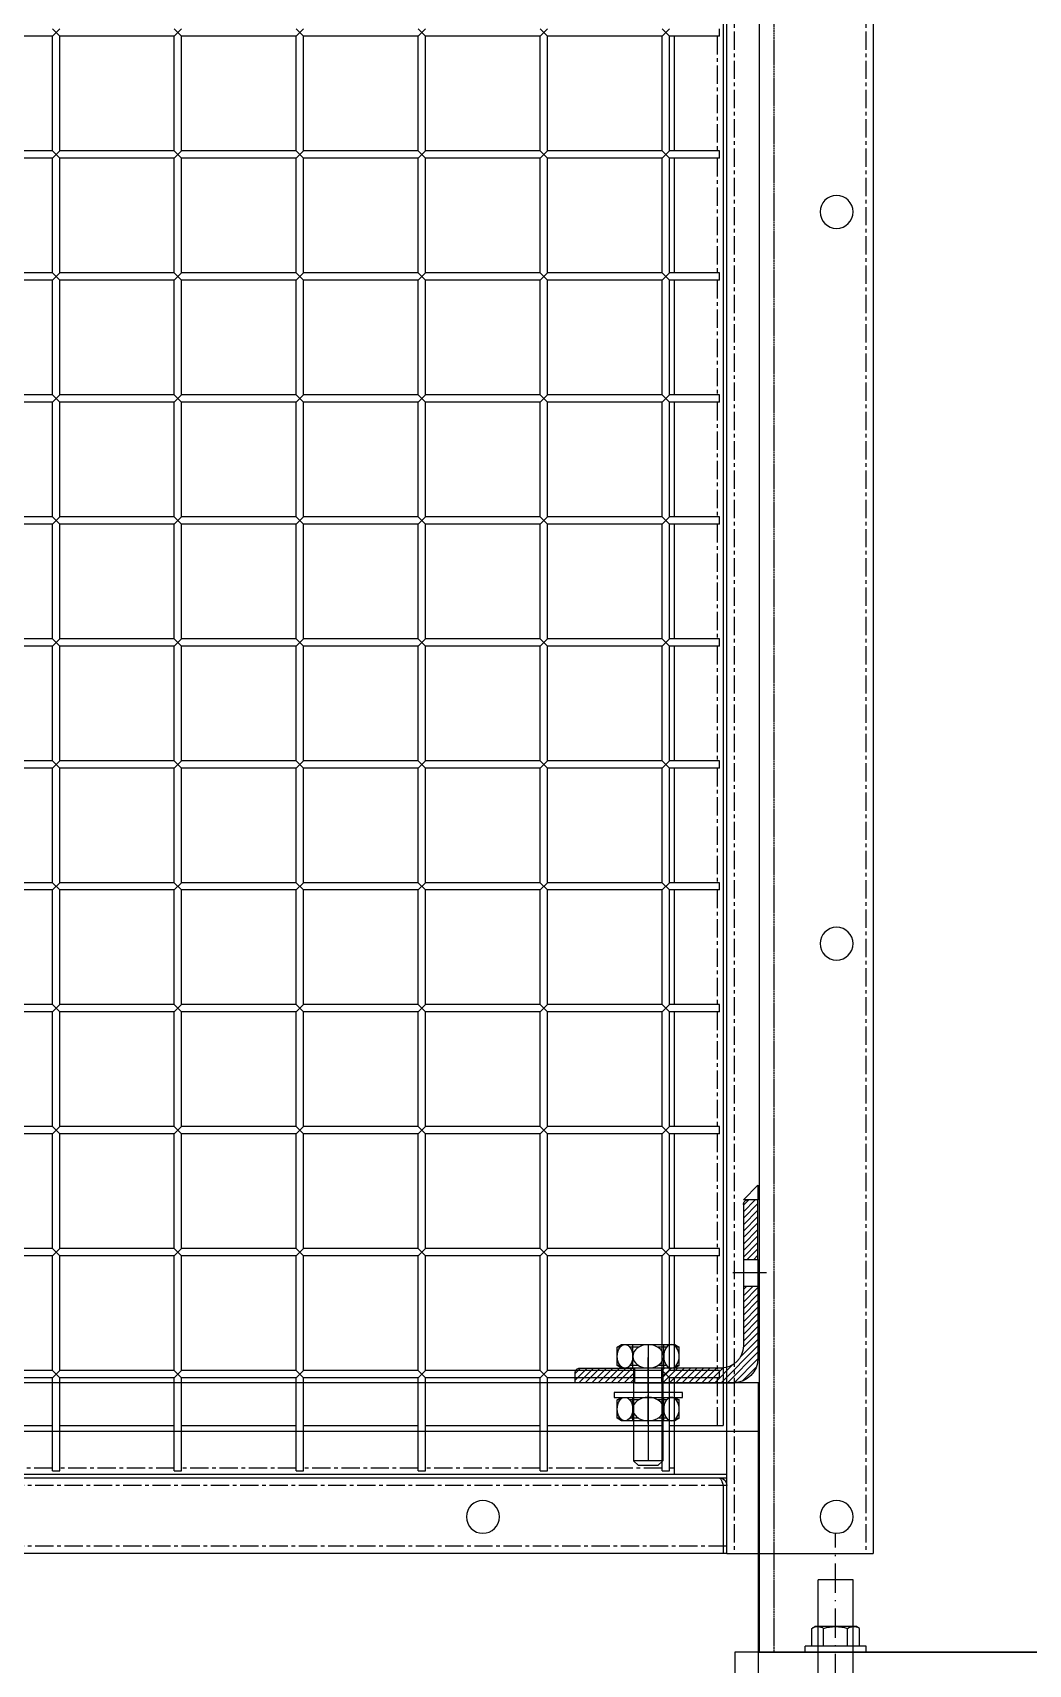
# Model space of a CAD drawing. Header units: millimetres. Extents: x -198529 to 244266, y -64 to 158464.
# Drawn here: x -146809 to -146401, y 106855 to 107524 of the extents above; entities that cross this region are included whole.
import ezdxf

# ---------------------------------------------------------------- set-up
doc = ezdxf.new("R2010")
doc.units = ezdxf.units.MM
for name, pattern in [('ACAD_ISO10W100', [18.5, 12, -3, 0.5, -3]), ('CENTER', [12, 7.5, -1.5, 1.5, -1.5]), ('HIDDEN2', [4.7625, 3.175, -1.5875])]:
    doc.linetypes.add(name, pattern=pattern)
for name, color, linetype in [('0-DCC', 30, 'Continuous'), ('0-DCC-STRUC', 180, 'Continuous'), ('0-DCC-STRUC-T', 4, 'Continuous'), ('ANCHOR BOLTS', 4, 'Continuous'), ('ANGEL STEEL_75x75x3.0', 22, 'Continuous'), ('BOLTS', 3, 'Continuous'), ('K-CEIL-DCC-RACK', 10, 'Continuous'), ('MITTELLINIEN', 3, 'ACAD_ISO10W100')]:
    doc.layers.add(name, color=color, linetype=linetype)
pattern_1 = [(45, (70645.0448, 93964.8255), (-1.325825215, 1.325825215), [])]

# ---------------------------------------------------------------- blocks, each defined once
blk = doc.blocks.new('DCC2850x1800(右)')
at = {"color": 0, "linetype": 'Continuous'}
for p, q in [((62906, -72678.48), (62906, -74478.48)), ((62966, -74478.48), (62966, -72678.48)), ((62967.5, -72730.88), (62967.5, -74426.08)), ((62969, -73856.48), (62969, -73853.48)), ((62992.5, -73853.48), (62989.5, -73856.48)), ((62992.5, -73856.48), (62989.5, -73853.48)), ((63042.5, -73853.48), (63039.5, -73856.48)), ((63042.5, -73856.48), (63039.5, -73853.48)), ((63092.5, -73853.48), (63089.5, -73856.48)), ((63092.5, -73856.48), (63089.5, -73853.48)), ((63142.5, -73853.48), (63139.5, -73856.48)), ((63142.5, -73856.48), (63139.5, -73853.48)), ((63192.5, -73853.48), (63189.5, -73856.48)), ((63192.5, -73856.48), (63189.5, -73853.48)), ((63242.5, -73853.48), (63239.5, -73856.48)), ((63242.5, -73856.48), (63239.5, -73853.48)), ((62969, -73856.48), (62989.5, -73856.48)), ((62987.5, -73903.48), (62987.5, -73856.48)), ((62989.5, -73903.48), (62989.5, -73856.48)), ((62992.5, -73903.48), (62992.5, -73856.48)), ((62992.5, -73856.48), (63039.5, -73856.48)), ((63039.5, -73903.48), (63039.5, -73856.48)), ((63042.5, -73856.48), (63089.5, -73856.48)), ((63042.5, -73903.48), (63042.5, -73856.48)), ((63089.5, -73903.48), (63089.5, -73856.48)), ((63092.5, -73856.48), (63139.5, -73856.48)), ((63092.5, -73903.48), (63092.5, -73856.48)), ((63139.5, -73903.48), (63139.5, -73856.48)), ((63142.5, -73856.48), (63189.5, -73856.48)), ((63142.5, -73903.48), (63142.5, -73856.48)), ((63189.5, -73903.48), (63189.5, -73856.48)), ((63192.5, -73856.48), (63239.5, -73856.48)), ((63192.5, -73903.48), (63192.5, -73856.48)), ((63239.5, -73903.48), (63239.5, -73856.48)), ((63242.5, -73856.48), (63289.5, -73856.48)), ((63242.5, -73903.48), (63242.5, -73856.48)), ((62969, -73903.48), (62989.5, -73903.48)), ((62969, -73906.48), (62969, -73903.48)), ((62969, -73906.48), (62989.5, -73906.48)), ((62987.5, -73953.48), (62987.5, -73906.48)), ((62992.5, -73903.48), (62989.5, -73906.48)), ((62992.5, -73906.48), (62989.5, -73903.48)), ((62989.5, -73953.48), (62989.5, -73906.48)), ((62992.5, -73903.48), (63039.5, -73903.48)), ((62992.5, -73953.48), (62992.5, -73906.48)), ((62992.5, -73906.48), (63039.5, -73906.48)), ((63042.5, -73903.48), (63039.5, -73906.48)), ((63042.5, -73906.48), (63039.5, -73903.48)), ((63039.5, -73953.48), (63039.5, -73906.48)), ((63042.5, -73903.48), (63089.5, -73903.48)), ((63042.5, -73906.48), (63089.5, -73906.48)), ((63042.5, -73953.48), (63042.5, -73906.48)), ((63092.5, -73903.48), (63089.5, -73906.48)), ((63092.5, -73906.48), (63089.5, -73903.48)), ((63089.5, -73953.48), (63089.5, -73906.48)), ((63092.5, -73903.48), (63139.5, -73903.48)), ((63092.5, -73906.48), (63139.5, -73906.48)), ((63092.5, -73953.48), (63092.5, -73906.48)), ((63142.5, -73903.48), (63139.5, -73906.48)), ((63142.5, -73906.48), (63139.5, -73903.48)), ((63139.5, -73953.48), (63139.5, -73906.48)), ((63142.5, -73903.48), (63189.5, -73903.48)), ((63142.5, -73906.48), (63189.5, -73906.48)), ((63142.5, -73953.48), (63142.5, -73906.48)), ((63192.5, -73903.48), (63189.5, -73906.48)), ((63192.5, -73906.48), (63189.5, -73903.48)), ((63189.5, -73953.48), (63189.5, -73906.48)), ((63192.5, -73903.48), (63239.5, -73903.48)), ((63192.5, -73906.48), (63239.5, -73906.48)), ((63192.5, -73953.48), (63192.5, -73906.48)), ((63242.5, -73903.48), (63239.5, -73906.48)), ((63242.5, -73906.48), (63239.5, -73903.48)), ((63239.5, -73953.48), (63239.5, -73906.48)), ((63242.5, -73903.48), (63289.5, -73903.48)), ((63242.5, -73906.48), (63289.5, -73906.48)), ((63242.5, -73953.48), (63242.5, -73906.48)), ((62969, -73953.48), (62989.5, -73953.48)), ((62969, -73956.48), (62969, -73953.48)), ((62992.5, -73953.48), (62989.5, -73956.48)), ((62992.5, -73956.48), (62989.5, -73953.48)), ((62992.5, -73953.48), (63039.5, -73953.48)), ((63042.5, -73953.48), (63039.5, -73956.48)), ((63042.5, -73956.48), (63039.5, -73953.48)), ((63042.5, -73953.48), (63089.5, -73953.48)), ((63092.5, -73953.48), (63089.5, -73956.48)), ((63092.5, -73956.48), (63089.5, -73953.48)), ((63092.5, -73953.48), (63139.5, -73953.48)), ((63142.5, -73953.48), (63139.5, -73956.48)), ((63142.5, -73956.48), (63139.5, -73953.48)), ((63142.5, -73953.48), (63189.5, -73953.48)), ((63192.5, -73953.48), (63189.5, -73956.48)), ((63192.5, -73956.48), (63189.5, -73953.48)), ((63192.5, -73953.48), (63239.5, -73953.48)), ((63242.5, -73953.48), (63239.5, -73956.48)), ((63242.5, -73956.48), (63239.5, -73953.48)), ((63242.5, -73953.48), (63289.5, -73953.48)), ((62969, -73956.48), (62989.5, -73956.48)), ((62987.5, -74003.48), (62987.5, -73956.48)), ((62989.5, -74003.48), (62989.5, -73956.48)), ((62992.5, -74003.48), (62992.5, -73956.48)), ((62992.5, -73956.48), (63039.5, -73956.48)), ((63039.5, -74003.48), (63039.5, -73956.48)), ((63042.5, -73956.48), (63089.5, -73956.48)), ((63042.5, -74003.48), (63042.5, -73956.48)), ((63089.5, -74003.48), (63089.5, -73956.48)), ((63092.5, -73956.48), (63139.5, -73956.48)), ((63092.5, -74003.48), (63092.5, -73956.48)), ((63139.5, -74003.48), (63139.5, -73956.48)), ((63142.5, -73956.48), (63189.5, -73956.48)), ((63142.5, -74003.48), (63142.5, -73956.48)), ((63189.5, -74003.48), (63189.5, -73956.48)), ((63192.5, -73956.48), (63239.5, -73956.48)), ((63192.5, -74003.48), (63192.5, -73956.48)), ((63239.5, -74003.48), (63239.5, -73956.48)), ((63242.5, -73956.48), (63289.5, -73956.48)), ((63242.5, -74003.48), (63242.5, -73956.48)), ((62969, -74003.48), (62989.5, -74003.48)), ((62969, -74006.48), (62969, -74003.48)), ((62969, -74006.48), (62989.5, -74006.48)), ((62987.5, -74053.48), (62987.5, -74006.48)), ((62992.5, -74003.48), (62989.5, -74006.48)), ((62992.5, -74006.48), (62989.5, -74003.48)), ((62989.5, -74053.48), (62989.5, -74006.48)), ((62992.5, -74003.48), (63039.5, -74003.48)), ((62992.5, -74053.48), (62992.5, -74006.48)), ((62992.5, -74006.48), (63039.5, -74006.48)), ((63042.5, -74003.48), (63039.5, -74006.48)), ((63042.5, -74006.48), (63039.5, -74003.48)), ((63039.5, -74053.48), (63039.5, -74006.48)), ((63042.5, -74003.48), (63089.5, -74003.48)), ((63042.5, -74006.48), (63089.5, -74006.48)), ((63042.5, -74053.48), (63042.5, -74006.48)), ((63092.5, -74003.48), (63089.5, -74006.48)), ((63092.5, -74006.48), (63089.5, -74003.48)), ((63089.5, -74053.48), (63089.5, -74006.48)), ((63092.5, -74003.48), (63139.5, -74003.48)), ((63092.5, -74006.48), (63139.5, -74006.48)), ((63092.5, -74053.48), (63092.5, -74006.48)), ((63142.5, -74003.48), (63139.5, -74006.48)), ((63142.5, -74006.48), (63139.5, -74003.48)), ((63139.5, -74053.48), (63139.5, -74006.48)), ((63142.5, -74003.48), (63189.5, -74003.48)), ((63142.5, -74006.48), (63189.5, -74006.48)), ((63142.5, -74053.48), (63142.5, -74006.48)), ((63192.5, -74003.48), (63189.5, -74006.48)), ((63192.5, -74006.48), (63189.5, -74003.48)), ((63189.5, -74053.48), (63189.5, -74006.48)), ((63192.5, -74003.48), (63239.5, -74003.48)), ((63192.5, -74006.48), (63239.5, -74006.48)), ((63192.5, -74053.48), (63192.5, -74006.48)), ((63242.5, -74003.48), (63239.5, -74006.48)), ((63242.5, -74006.48), (63239.5, -74003.48)), ((63239.5, -74053.48), (63239.5, -74006.48)), ((63242.5, -74003.48), (63289.5, -74003.48)), ((63242.5, -74006.48), (63289.5, -74006.48)), ((63242.5, -74053.48), (63242.5, -74006.48)), ((62969, -74053.48), (62989.5, -74053.48)), ((62969, -74056.48), (62969, -74053.48)), ((62992.5, -74053.48), (62989.5, -74056.48)), ((62992.5, -74056.48), (62989.5, -74053.48)), ((62992.5, -74053.48), (63039.5, -74053.48)), ((63042.5, -74053.48), (63039.5, -74056.48)), ((63042.5, -74056.48), (63039.5, -74053.48)), ((63042.5, -74053.48), (63089.5, -74053.48)), ((63092.5, -74053.48), (63089.5, -74056.48)), ((63092.5, -74056.48), (63089.5, -74053.48)), ((63092.5, -74053.48), (63139.5, -74053.48)), ((63142.5, -74053.48), (63139.5, -74056.48)), ((63142.5, -74056.48), (63139.5, -74053.48)), ((63142.5, -74053.48), (63189.5, -74053.48)), ((63192.5, -74053.48), (63189.5, -74056.48)), ((63192.5, -74056.48), (63189.5, -74053.48)), ((63192.5, -74053.48), (63239.5, -74053.48)), ((63242.5, -74053.48), (63239.5, -74056.48)), ((63242.5, -74056.48), (63239.5, -74053.48)), ((63242.5, -74053.48), (63289.5, -74053.48)), ((62969, -74056.48), (62989.5, -74056.48)), ((62987.5, -74103.48), (62987.5, -74056.48)), ((62989.5, -74103.48), (62989.5, -74056.48)), ((62992.5, -74103.48), (62992.5, -74056.48)), ((62992.5, -74056.48), (63039.5, -74056.48)), ((63039.5, -74103.48), (63039.5, -74056.48)), ((63042.5, -74056.48), (63089.5, -74056.48)), ((63042.5, -74103.48), (63042.5, -74056.48)), ((63089.5, -74103.48), (63089.5, -74056.48)), ((63092.5, -74056.48), (63139.5, -74056.48)), ((63092.5, -74103.48), (63092.5, -74056.48)), ((63139.5, -74103.48), (63139.5, -74056.48)), ((63142.5, -74056.48), (63189.5, -74056.48)), ((63142.5, -74103.48), (63142.5, -74056.48)), ((63189.5, -74103.48), (63189.5, -74056.48)), ((63192.5, -74056.48), (63239.5, -74056.48)), ((63192.5, -74103.48), (63192.5, -74056.48)), ((63239.5, -74103.48), (63239.5, -74056.48)), ((63242.5, -74056.48), (63289.5, -74056.48)), ((63242.5, -74103.48), (63242.5, -74056.48)), ((62969, -74103.48), (62989.5, -74103.48)), ((62969, -74106.48), (62969, -74103.48)), ((62969, -74106.48), (62989.5, -74106.48)), ((62987.5, -74153.48), (62987.5, -74106.48)), ((62992.5, -74103.48), (62989.5, -74106.48)), ((62992.5, -74106.48), (62989.5, -74103.48)), ((62989.5, -74153.48), (62989.5, -74106.48)), ((62992.5, -74103.48), (63039.5, -74103.48)), ((62992.5, -74153.48), (62992.5, -74106.48)), ((62992.5, -74106.48), (63039.5, -74106.48)), ((63042.5, -74103.48), (63039.5, -74106.48)), ((63042.5, -74106.48), (63039.5, -74103.48)), ((63039.5, -74153.48), (63039.5, -74106.48)), ((63042.5, -74103.48), (63089.5, -74103.48)), ((63042.5, -74106.48), (63089.5, -74106.48)), ((63042.5, -74153.48), (63042.5, -74106.48)), ((63092.5, -74103.48), (63089.5, -74106.48)), ((63092.5, -74106.48), (63089.5, -74103.48)), ((63089.5, -74153.48), (63089.5, -74106.48)), ((63092.5, -74103.48), (63139.5, -74103.48)), ((63092.5, -74106.48), (63139.5, -74106.48)), ((63092.5, -74153.48), (63092.5, -74106.48)), ((63142.5, -74103.48), (63139.5, -74106.48)), ((63142.5, -74106.48), (63139.5, -74103.48)), ((63139.5, -74153.48), (63139.5, -74106.48)), ((63142.5, -74103.48), (63189.5, -74103.48)), ((63142.5, -74106.48), (63189.5, -74106.48)), ((63142.5, -74153.48), (63142.5, -74106.48)), ((63192.5, -74103.48), (63189.5, -74106.48)), ((63192.5, -74106.48), (63189.5, -74103.48)), ((63189.5, -74153.48), (63189.5, -74106.48)), ((63192.5, -74103.48), (63239.5, -74103.48)), ((63192.5, -74106.48), (63239.5, -74106.48)), ((63192.5, -74153.48), (63192.5, -74106.48)), ((63242.5, -74103.48), (63239.5, -74106.48)), ((63242.5, -74106.48), (63239.5, -74103.48)), ((63239.5, -74153.48), (63239.5, -74106.48)), ((63242.5, -74103.48), (63289.5, -74103.48)), ((63242.5, -74106.48), (63289.5, -74106.48)), ((63242.5, -74153.48), (63242.5, -74106.48)), ((62969, -74153.48), (62989.5, -74153.48)), ((62969, -74156.48), (62969, -74153.48)), ((62992.5, -74153.48), (62989.5, -74156.48)), ((62992.5, -74156.48), (62989.5, -74153.48)), ((62992.5, -74153.48), (63039.5, -74153.48)), ((63042.5, -74153.48), (63039.5, -74156.48)), ((63042.5, -74156.48), (63039.5, -74153.48)), ((63042.5, -74153.48), (63089.5, -74153.48)), ((63092.5, -74153.48), (63089.5, -74156.48)), ((63092.5, -74156.48), (63089.5, -74153.48)), ((63092.5, -74153.48), (63139.5, -74153.48)), ((63142.5, -74153.48), (63139.5, -74156.48)), ((63142.5, -74156.48), (63139.5, -74153.48)), ((63142.5, -74153.48), (63189.5, -74153.48)), ((63192.5, -74153.48), (63189.5, -74156.48)), ((63192.5, -74156.48), (63189.5, -74153.48)), ((63192.5, -74153.48), (63239.5, -74153.48)), ((63242.5, -74153.48), (63239.5, -74156.48)), ((63242.5, -74156.48), (63239.5, -74153.48)), ((63242.5, -74153.48), (63289.5, -74153.48)), ((62969, -74156.48), (62989.5, -74156.48)), ((62987.5, -74203.48), (62987.5, -74156.48)), ((62989.5, -74203.48), (62989.5, -74156.48)), ((62992.5, -74203.48), (62992.5, -74156.48)), ((62992.5, -74156.48), (63039.5, -74156.48)), ((63039.5, -74203.48), (63039.5, -74156.48)), ((63042.5, -74156.48), (63089.5, -74156.48)), ((63042.5, -74203.48), (63042.5, -74156.48)), ((63089.5, -74203.48), (63089.5, -74156.48)), ((63092.5, -74156.48), (63139.5, -74156.48)), ((63092.5, -74203.48), (63092.5, -74156.48)), ((63139.5, -74203.48), (63139.5, -74156.48)), ((63142.5, -74156.48), (63189.5, -74156.48)), ((63142.5, -74203.48), (63142.5, -74156.48)), ((63189.5, -74203.48), (63189.5, -74156.48)), ((63192.5, -74156.48), (63239.5, -74156.48)), ((63192.5, -74203.48), (63192.5, -74156.48)), ((63239.5, -74203.48), (63239.5, -74156.48)), ((63242.5, -74156.48), (63289.5, -74156.48)), ((63242.5, -74203.48), (63242.5, -74156.48)), ((62969, -74203.48), (62989.5, -74203.48)), ((62969, -74206.48), (62969, -74203.48)), ((62969, -74206.48), (62989.5, -74206.48)), ((62987.5, -74253.48), (62987.5, -74206.48)), ((62992.5, -74203.48), (62989.5, -74206.48)), ((62992.5, -74206.48), (62989.5, -74203.48)), ((62989.5, -74253.48), (62989.5, -74206.48)), ((62992.5, -74203.48), (63039.5, -74203.48)), ((62992.5, -74253.48), (62992.5, -74206.48)), ((62992.5, -74206.48), (63039.5, -74206.48)), ((63042.5, -74203.48), (63039.5, -74206.48)), ((63042.5, -74206.48), (63039.5, -74203.48)), ((63039.5, -74253.48), (63039.5, -74206.48)), ((63042.5, -74203.48), (63089.5, -74203.48)), ((63042.5, -74206.48), (63089.5, -74206.48)), ((63042.5, -74253.48), (63042.5, -74206.48)), ((63092.5, -74203.48), (63089.5, -74206.48)), ((63092.5, -74206.48), (63089.5, -74203.48)), ((63089.5, -74253.48), (63089.5, -74206.48)), ((63092.5, -74203.48), (63139.5, -74203.48)), ((63092.5, -74206.48), (63139.5, -74206.48)), ((63092.5, -74253.48), (63092.5, -74206.48)), ((63142.5, -74203.48), (63139.5, -74206.48)), ((63142.5, -74206.48), (63139.5, -74203.48)), ((63139.5, -74253.48), (63139.5, -74206.48)), ((63142.5, -74203.48), (63189.5, -74203.48)), ((63142.5, -74206.48), (63189.5, -74206.48)), ((63142.5, -74253.48), (63142.5, -74206.48)), ((63192.5, -74203.48), (63189.5, -74206.48)), ((63192.5, -74206.48), (63189.5, -74203.48)), ((63189.5, -74253.48), (63189.5, -74206.48)), ((63192.5, -74203.48), (63239.5, -74203.48)), ((63192.5, -74206.48), (63239.5, -74206.48)), ((63192.5, -74253.48), (63192.5, -74206.48)), ((63242.5, -74203.48), (63239.5, -74206.48)), ((63242.5, -74206.48), (63239.5, -74203.48)), ((63239.5, -74253.48), (63239.5, -74206.48)), ((63242.5, -74203.48), (63289.5, -74203.48)), ((63242.5, -74206.48), (63289.5, -74206.48)), ((63242.5, -74253.48), (63242.5, -74206.48)), ((62969, -74253.48), (62989.5, -74253.48)), ((62969, -74256.48), (62969, -74253.48)), ((62969, -74256.48), (62989.5, -74256.48)), ((62987.5, -74303.48), (62987.5, -74256.48)), ((62992.5, -74253.48), (62989.5, -74256.48)), ((62992.5, -74256.48), (62989.5, -74253.48)), ((62989.5, -74303.48), (62989.5, -74256.48)), ((62992.5, -74253.48), (63039.5, -74253.48)), ((62992.5, -74303.48), (62992.5, -74256.48)), ((62992.5, -74256.48), (63039.5, -74256.48)), ((63042.5, -74253.48), (63039.5, -74256.48)), ((63042.5, -74256.48), (63039.5, -74253.48)), ((63039.5, -74303.48), (63039.5, -74256.48)), ((63042.5, -74253.48), (63089.5, -74253.48)), ((63042.5, -74256.48), (63089.5, -74256.48)), ((63042.5, -74303.48), (63042.5, -74256.48)), ((63092.5, -74253.48), (63089.5, -74256.48)), ((63092.5, -74256.48), (63089.5, -74253.48)), ((63089.5, -74303.48), (63089.5, -74256.48)), ((63092.5, -74253.48), (63139.5, -74253.48)), ((63092.5, -74256.48), (63139.5, -74256.48)), ((63092.5, -74303.48), (63092.5, -74256.48)), ((63142.5, -74253.48), (63139.5, -74256.48)), ((63142.5, -74256.48), (63139.5, -74253.48)), ((63139.5, -74303.48), (63139.5, -74256.48)), ((63142.5, -74253.48), (63189.5, -74253.48)), ((63142.5, -74256.48), (63189.5, -74256.48)), ((63142.5, -74303.48), (63142.5, -74256.48)), ((63192.5, -74253.48), (63189.5, -74256.48)), ((63192.5, -74256.48), (63189.5, -74253.48)), ((63189.5, -74303.48), (63189.5, -74256.48)), ((63192.5, -74253.48), (63239.5, -74253.48)), ((63192.5, -74256.48), (63239.5, -74256.48)), ((63192.5, -74303.48), (63192.5, -74256.48)), ((63242.5, -74253.48), (63239.5, -74256.48)), ((63242.5, -74256.48), (63239.5, -74253.48)), ((63239.5, -74303.48), (63239.5, -74256.48)), ((63242.5, -74253.48), (63289.5, -74253.48)), ((63242.5, -74256.48), (63289.5, -74256.48)), ((63242.5, -74303.48), (63242.5, -74256.48)), ((62969, -74303.48), (62989.5, -74303.48)), ((62969, -74306.48), (62969, -74303.48)), ((62969, -74306.48), (62989.5, -74306.48)), ((62987.5, -74353.48), (62987.5, -74306.48)), ((62992.5, -74303.48), (62989.5, -74306.48)), ((62992.5, -74306.48), (62989.5, -74303.48)), ((62989.5, -74353.48), (62989.5, -74306.48)), ((62992.5, -74303.48), (63039.5, -74303.48)), ((62992.5, -74353.48), (62992.5, -74306.48)), ((62992.5, -74306.48), (63039.5, -74306.48)), ((63042.5, -74303.48), (63039.5, -74306.48)), ((63042.5, -74306.48), (63039.5, -74303.48)), ((63039.5, -74353.48), (63039.5, -74306.48)), ((63042.5, -74303.48), (63089.5, -74303.48)), ((63042.5, -74306.48), (63089.5, -74306.48)), ((63042.5, -74353.48), (63042.5, -74306.48)), ((63092.5, -74303.48), (63089.5, -74306.48)), ((63092.5, -74306.48), (63089.5, -74303.48)), ((63089.5, -74353.48), (63089.5, -74306.48)), ((63092.5, -74303.48), (63139.5, -74303.48)), ((63092.5, -74306.48), (63139.5, -74306.48)), ((63092.5, -74353.48), (63092.5, -74306.48)), ((63142.5, -74303.48), (63139.5, -74306.48)), ((63142.5, -74306.48), (63139.5, -74303.48)), ((63139.5, -74353.48), (63139.5, -74306.48)), ((63142.5, -74303.48), (63189.5, -74303.48)), ((63142.5, -74306.48), (63189.5, -74306.48)), ((63142.5, -74353.48), (63142.5, -74306.48)), ((63192.5, -74303.48), (63189.5, -74306.48)), ((63192.5, -74306.48), (63189.5, -74303.48)), ((63189.5, -74353.48), (63189.5, -74306.48)), ((63192.5, -74303.48), (63239.5, -74303.48)), ((63192.5, -74306.48), (63239.5, -74306.48)), ((63192.5, -74353.48), (63192.5, -74306.48)), ((63242.5, -74303.48), (63239.5, -74306.48)), ((63242.5, -74306.48), (63239.5, -74303.48)), ((63239.5, -74353.48), (63239.5, -74306.48)), ((63242.5, -74303.48), (63289.5, -74303.48)), ((63242.5, -74306.48), (63289.5, -74306.48)), ((63242.5, -74353.48), (63242.5, -74306.48)), ((62969, -74353.48), (62989.5, -74353.48)), ((62969, -74356.48), (62969, -74353.48)), ((62969, -74356.48), (62989.5, -74356.48)), ((62987.5, -74403.48), (62987.5, -74356.48)), ((62992.5, -74353.48), (62989.5, -74356.48)), ((62992.5, -74356.48), (62989.5, -74353.48)), ((62989.5, -74403.48), (62989.5, -74356.48)), ((62992.5, -74353.48), (63039.5, -74353.48)), ((62992.5, -74403.48), (62992.5, -74356.48)), ((62992.5, -74356.48), (63039.5, -74356.48)), ((63042.5, -74353.48), (63039.5, -74356.48)), ((63042.5, -74356.48), (63039.5, -74353.48)), ((63039.5, -74403.48), (63039.5, -74356.48)), ((63042.5, -74353.48), (63089.5, -74353.48)), ((63042.5, -74356.48), (63089.5, -74356.48)), ((63042.5, -74403.48), (63042.5, -74356.48)), ((63092.5, -74353.48), (63089.5, -74356.48)), ((63092.5, -74356.48), (63089.5, -74353.48)), ((63089.5, -74403.48), (63089.5, -74356.48)), ((63092.5, -74353.48), (63139.5, -74353.48)), ((63092.5, -74356.48), (63139.5, -74356.48)), ((63092.5, -74403.48), (63092.5, -74356.48)), ((63142.5, -74353.48), (63139.5, -74356.48)), ((63142.5, -74356.48), (63139.5, -74353.48)), ((63139.5, -74403.48), (63139.5, -74356.48)), ((63142.5, -74353.48), (63189.5, -74353.48)), ((63142.5, -74356.48), (63189.5, -74356.48)), ((63142.5, -74403.48), (63142.5, -74356.48)), ((63192.5, -74353.48), (63189.5, -74356.48)), ((63192.5, -74356.48), (63189.5, -74353.48)), ((63189.5, -74403.48), (63189.5, -74356.48)), ((63192.5, -74353.48), (63239.5, -74353.48)), ((63192.5, -74356.48), (63239.5, -74356.48)), ((63192.5, -74403.48), (63192.5, -74356.48)), ((63242.5, -74353.48), (63239.5, -74356.48)), ((63242.5, -74356.48), (63239.5, -74353.48)), ((63239.5, -74403.48), (63239.5, -74356.48)), ((63242.5, -74353.48), (63289.5, -74353.48)), ((63242.5, -74356.48), (63289.5, -74356.48)), ((63242.5, -74403.48), (63242.5, -74356.48)), ((62969, -74403.48), (62989.5, -74403.48)), ((62969, -74406.48), (62969, -74403.48)), ((62992.5, -74403.48), (62989.5, -74406.48)), ((62992.5, -74406.48), (62989.5, -74403.48)), ((62992.5, -74403.48), (63039.5, -74403.48)), ((63042.5, -74403.48), (63039.5, -74406.48)), ((63042.5, -74406.48), (63039.5, -74403.48)), ((63042.5, -74403.48), (63089.5, -74403.48)), ((63092.5, -74403.48), (63089.5, -74406.48)), ((63092.5, -74406.48), (63089.5, -74403.48)), ((63092.5, -74403.48), (63139.5, -74403.48)), ((63142.5, -74403.48), (63139.5, -74406.48)), ((63142.5, -74406.48), (63139.5, -74403.48)), ((63142.5, -74403.48), (63189.5, -74403.48)), ((63192.5, -74403.48), (63189.5, -74406.48)), ((63192.5, -74406.48), (63189.5, -74403.48)), ((63192.5, -74403.48), (63239.5, -74403.48)), ((63242.5, -74403.48), (63239.5, -74406.48)), ((63242.5, -74406.48), (63239.5, -74403.48)), ((63242.5, -74403.48), (63289.5, -74403.48)), ((62969, -74406.48), (62989.5, -74406.48)), ((62987.5, -74446.08), (62987.5, -74406.48)), ((62989.5, -74444.58), (62989.5, -74406.48)), ((62992.5, -74444.58), (62992.5, -74406.48)), ((62992.5, -74406.48), (63039.5, -74406.48)), ((63039.5, -74444.58), (63039.5, -74406.48)), ((63042.5, -74406.48), (63089.5, -74406.48)), ((63042.5, -74444.58), (63042.5, -74406.48)), ((63089.5, -74444.58), (63089.5, -74406.48)), ((63092.5, -74406.48), (63139.5, -74406.48)), ((63092.5, -74444.58), (63092.5, -74406.48)), ((63139.5, -74444.58), (63139.5, -74406.48)), ((63142.5, -74406.48), (63189.5, -74406.48)), ((63142.5, -74444.58), (63142.5, -74406.48)), ((63189.5, -74444.58), (63189.5, -74406.48)), ((63192.5, -74406.48), (63239.5, -74406.48)), ((63192.5, -74444.58), (63192.5, -74406.48)), ((63239.5, -74444.58), (63239.5, -74406.48)), ((63242.5, -74406.48), (63289.5, -74406.48)), ((63242.5, -74444.58), (63242.5, -74406.48)), ((62989.5, -74426.08), (62967.5, -74426.08)), ((63039.5, -74426.08), (62992.5, -74426.08)), ((63089.5, -74426.08), (63042.5, -74426.08)), ((63139.5, -74426.08), (63092.5, -74426.08)), ((63189.5, -74426.08), (63142.5, -74426.08)), ((63239.5, -74426.08), (63192.5, -74426.08)), ((63289.5, -74426.08), (63242.5, -74426.08)), ((62966, -74446.08), (65616, -74446.08)), ((62966, -74447.58), (65613, -74447.58)), ((62967.77, -74449.73), (62967.5, -74450.58)), ((62992.5, -74444.58), (62989.5, -74444.58)), ((63042.5, -74444.58), (63039.5, -74444.58)), ((63092.5, -74444.58), (63089.5, -74444.58)), ((63142.5, -74444.58), (63139.5, -74444.58)), ((63192.5, -74444.58), (63189.5, -74444.58)), ((63242.5, -74444.58), (63239.5, -74444.58)), ((62966, -74450.58), (62967.5, -74450.58)), ((62967.5, -74450.58), (62967.5, -74478.48)), ((62966, -74478.48), (62906, -74478.48)), ((62966, -74478.48), (62967.5, -74478.48)), ((62966, -74478.48), (65614.5, -74478.48))]:
    blk.add_line(p, q, dxfattribs=at)
at = {"color": 0, "linetype": 'CENTER'}
for p, q in [((62909, -72678.48), (62909, -74478.48)), ((62963, -72678.48), (62963, -74478.48)), ((62970, -73856.48), (62970, -73903.48)), ((62970, -73906.48), (62970, -73953.48)), ((62970, -73956.48), (62970, -74003.48)), ((62970, -74006.48), (62970, -74053.48)), ((62970, -74056.48), (62970, -74103.48)), ((62970, -74106.48), (62970, -74153.48)), ((62970, -74156.48), (62970, -74203.48)), ((62970, -74206.48), (62970, -74253.48)), ((62970, -74256.48), (62970, -74303.48)), ((62970, -74306.48), (62970, -74353.48)), ((62970, -74356.48), (62970, -74403.48)), ((62970, -74406.48), (62970, -74426.08)), ((62987.5, -74443.58), (62989.5, -74443.58)), ((62992.5, -74443.58), (63039.5, -74443.58)), ((63042.5, -74443.58), (63089.5, -74443.58)), ((63092.5, -74443.58), (63139.5, -74443.58)), ((63142.5, -74443.58), (63189.5, -74443.58)), ((63192.5, -74443.58), (63239.5, -74443.58)), ((63242.5, -74443.58), (63289.5, -74443.58)), ((62966, -74450.58), (65614.5, -74450.58)), ((62966, -74475.48), (65614.5, -74475.48))]:
    blk.add_line(p, q, dxfattribs=at)
at = {"color": 0, "linetype": 'Continuous'}
for centre in [(62921, -73928.48), (62921, -74228.48), (62921, -74463.48), (63066, -74463.48), (63066, -74463.48)]:
    blk.add_circle(centre, 6.75, dxfattribs=at)
blk.add_arc((62969, -74450.58), 3, 90, 180, dxfattribs=at)
for points, knots in [([(62968, -74449.08), (62967.96, -74449.18), (62967.88, -74449.4), (62967.81, -74449.62), (62967.77, -74449.73)], [0, 0, 0, 0, 0.488633, 1, 1, 1, 1]), ([(62969, -74447.58), (62968.79, -74447.58), (62968.33, -74448.17), (62968.14, -74448.7), (62968, -74449.08)], [0, 0, 0, 0, 0.347127, 1, 1, 1, 1])]:
    blk.add_open_spline(points, degree=3, knots=knots, dxfattribs=at)
blk = doc.blocks.new('H-方柱-200x8-X13')
for points in [[(-100, -1190), (100, -1190), (100, 4860.48), (-100, 4860.48)], [(-110, -1200), (110, -1200), (110, -1190), (-110, -1190)]]:
    blk.add_lwpolyline(points, close=True)
at = {"linetype": 'HIDDEN2', "ltscale": 0.1}
blk.add_lwpolyline([(-94, -1190), (94, -1190), (94, 4860.48), (-94, 4860.48)], close=True, dxfattribs=at)
blk = doc.blocks.new('M12')
at = {"layer": 'ANCHOR BOLTS'}
for p, q in [((-7.21, -38.33), (-7.21, 29.63)), ((-7.21, 29.63), (7.21, 29.63)), ((7.21, -38.33), (7.21, 29.63)), ((-9.81, 9.74), (-8.5, 10.5)), ((-9.81, 2.5), (-9.81, 9.74)), ((-8.5, 10.5), (8.5, 10.5)), ((-4.91, 2.5), (-4.91, 9.74)), ((4.91, 2.5), (4.91, 9.74)), ((9.81, 9.74), (8.5, 10.5)), ((9.81, 2.5), (9.81, 9.74)), ((-12.5, 2.5), (12.5, 2.5)), ((-12.5, 0), (-12.5, 2.5)), ((-12.5, 0), (12.5, 0)), ((0, 0), (0, 0)), ((12.5, 0), (12.5, 2.5)), ((7.21, -38.33), (-7.21, -38.33)), ((-7.21, -58), (-7.21, -40)), ((-7.21, -40), (7.21, -40)), ((-7.01, -38.33), (-7.01, -40)), ((7.01, -38.33), (7.01, -40)), ((7.21, -58), (7.21, -40)), ((-7.21, -58), (7.21, -58)), ((-6.17, -64.5), (-6.17, -58)), ((6.17, -64.5), (6.17, -58)), ((-7.21, -64.5), (7.21, -64.5)), ((-7.21, -72.58), (-7.21, -64.5)), ((7.21, -70.08), (7.21, -64.5)), ((-7.33, -79.42), (-7.33, -72.58)), ((-7.21, -72.58), (1.65, -72.58)), ((-7.18, -70.08), (-6.05, -70.08)), ((-7.18, -71.07), (-7.18, -70.08)), ((-6.42, -72.58), (-7.18, -71.07)), ((-7.18, -71.07), (-6.81, -71.07)), ((-6.81, -71.07), (-6.81, -70.08)), ((-6.05, -72.58), (-6.81, -71.07)), ((-6.05, -72.58), (-6.05, -70.08)), ((-2.45, -71.07), (-2.45, -70.08)), ((-2.45, -70.08), (-1.5, -70.08)), ((-2.23, -72.58), (-2.45, -71.07)), ((-2.45, -71.07), (-1.73, -71.07)), ((-1.73, -71.07), (-1.73, -70.08)), ((-1.5, -72.58), (-1.73, -71.07)), ((-1.5, -72.58), (-1.5, -70.08)), ((1.65, -74), (1.65, -72.58)), ((3.27, -72.58), (3.27, -70.08)), ((3.27, -70.08), (4.36, -70.08)), ((3.71, -71.07), (3.27, -72.58)), ((3.27, -72.58), (3.92, -72.58)), ((3.71, -71.07), (3.71, -70.08)), ((3.71, -71.07), (4.36, -71.07)), ((4.36, -71.07), (3.92, -72.58)), ((4.36, -71.07), (4.36, -70.08)), ((5.25, -74), (5.25, -72.58)), ((5.25, -72.58), (7.33, -72.58)), ((6.86, -72.58), (6.86, -70.08)), ((6.86, -70.08), (7.9, -70.08)), ((7.7, -71.07), (6.86, -72.58)), ((7.9, -71.07), (7.05, -72.58)), ((7.21, -72.58), (7.21, -72.3)), ((7.33, -79.42), (7.33, -72.58)), ((7.7, -71.07), (7.7, -70.08)), ((7.7, -71.07), (7.9, -71.07)), ((7.9, -71.07), (7.9, -70.08)), ((-1.41, -79.42), (1.41, -79.42)), ((-1.41, -82.75), (-1.41, -79.42)), ((1.41, -82.75), (1.41, -79.42)), ((1.65, -74), (5.25, -74)), ((-7.92, -94.15), (-1.77, -94.15)), ((-1.79, -97.43), (1.79, -97.43)), ((7.92, -94.15), (1.77, -94.15)), ((-2.88, -106.08), (-9.15, -106.08)), ((-8.83, -103.59), (-8.72, -102.63)), ((-2.59, -103.66), (-2.48, -102.62)), ((2.59, -103.66), (2.48, -102.62)), ((2.88, -106.08), (9.15, -106.08)), ((8.83, -103.59), (8.72, -102.63)), ((-7.21, -111.6), (-7.21, -108.8)), ((-7.21, -111.6), (7.46, -111.6)), ((-5, -111.6), (-5, -116.54)), ((-4.11, -111.6), (-4.11, -117.44)), ((4.11, -111.6), (4.11, -117.44)), ((5, -111.6), (5, -116.54)), ((7.46, -111.6), (7.46, -108.8)), ((-5, -116.54), (5, -116.54)), ((-5, -116.54), (-3.54, -118)), ((-3.54, -118), (3.54, -118)), ((5, -116.54), (3.54, -118))]:
    blk.add_line(p, q, dxfattribs=at)
for centre, radius, start, end in [((-7.35, 6.2), 4.3, 55.43491, 120), ((0, -5.74), 16.24, 72.41205, 107.58795), ((7.35, 6.2), 4.3, 60, 124.56509), ((-57.09, -81.08), 49.79, 354.74836, 1.91847), ((57.09, -81.08), 49.79, 178.08153, 185.25164), ((-192.63, -81.08), 185.17, 353.31699, 358.58991), ((-192.63, -82.41), 191.23, 353.93401, 359.89763), ((192.63, -82.41), 191.23, 180.10237, 186.06599), ((192.63, -81.08), 185.17, 181.41009, 186.68301), ((-192.63, -81.08), 185.17, 352.24093, 353.01899), ((21.54, -108.8), 28.75, 174.57411, 180), ((-192.63, -82.41), 191.23, 352.88816, 353.61793), ((192.63, -82.41), 191.23, 186.38207, 187.11184), ((-21.29, -108.8), 28.75, 0, 5.42589), ((192.63, -81.08), 185.17, 186.98101, 187.75907)]:
    blk.add_arc(centre, radius, start, end, dxfattribs=at)
at = {"layer": 'MITTELLINIEN', "color": 8}
blk.add_line((0, -142.14), (0, 48.68), dxfattribs=at)
blk = doc.blocks.new('A$C2DBF4B5B')
h = blk.add_hatch()
h.set_pattern_fill('ANSI31', color=256, scale=15, style=0)
h.set_pattern_definition(pattern_1)
edge = h.paths.add_edge_path()
edge.add_line((39.5, 75), (10, 75))
edge.add_arc((10, 65), 10, 90, 180)
edge.add_line((0, 65), (0, 35.5))
edge.add_line((0, 35.5), (6, 35.5))
edge.add_line((6, 35.5), (6, 60))
edge.add_arc((15, 60), 9, 90, 180, ccw=False)
edge.add_line((15, 69), (39.5, 69))
edge.add_line((39.5, 69), (39.5, 75))
h = blk.add_hatch()
h.set_pattern_fill('ANSI31', color=256, scale=15, style=0)
h.set_pattern_definition(pattern_1)
edge = h.paths.add_edge_path()
edge.add_line((50.5, 69), (50.5, 75))
edge.add_line((50.5, 75), (75, 75))
edge.add_line((75, 75), (75, 71))
edge.add_arc((73, 71), 2, -90, 0, ccw=False)
edge.add_line((73, 69), (50.5, 69))
h = blk.add_hatch()
h.set_pattern_fill('ANSI31', color=256, scale=15, style=0)
h.set_pattern_definition(pattern_1)
edge = h.paths.add_edge_path()
edge.add_line((0, 24.5), (6, 24.5))
edge.add_line((6, 24.5), (6, 2))
edge.add_arc((4, 2), 2, -90, 0, ccw=False)
edge.add_line((4, 0), (0, 0))
edge.add_line((0, 0), (0, 24.5))
for p, q in [((39.5, 75), (10, 75)), ((50.5, 75), (39.5, 75)), ((39.5, 75), (39.5, 69)), ((50.5, 69), (50.5, 75)), ((50.5, 75), (75, 75)), ((75, 75), (75, 71)), ((39.5, 69), (15, 69)), ((50.5, 69), (39.5, 69)), ((73, 69), (50.5, 69)), ((0, 35.5), (0, 65)), ((6, 60), (6, 35.5)), ((0, 24.5), (0, 35.5)), ((6, 35.5), (0, 35.5)), ((6, 35.5), (6, 24.5)), ((0, 24.5), (6, 24.5)), ((0, 24.5), (0, 0)), ((6, 2), (6, 24.5)), ((0, 0), (4, 0))]:
    blk.add_line(p, q)
at = {"color": 8}
for p, q in [((45, 78.55), (45, 64.69)), ((-3.55, 30), (10.31, 30))]:
    blk.add_line(p, q, dxfattribs=at)
for centre, radius, start, end in [((10, 65), 10, 90, 180), ((15, 60), 9, 90, 180), ((73, 71), 2, 270, 0), ((4, 2), 2, 270, 0)]:
    blk.add_arc(centre, radius, start, end)
blk = doc.blocks.new('A$C4EA80240')
for p, q in [((2.55, 9.68), (1.32, 9.68)), ((10.16, 9.68), (6.43, 9.68)), ((7.67, 1.08), (7.67, 10.68)), ((21.6, 9.68), (17.87, 9.68)), ((20.36, 1.08), (20.36, 10.68)), ((26.72, 2.08), (26.72, 9.68)), ((2.55, 2.08), (1.32, 2.08)), ((10.13, 2.08), (6.43, 2.08)), ((21.6, 2.08), (17.9, 2.08))]:
    blk.add_line(p, q)
at = {"color": 8}
blk.add_line((14.02, 0), (14.02, 11.74), dxfattribs=at)
blk.add_lwpolyline([(28.04, 12.68), (0, 12.68), (0, 10.68), (28.04, 10.68)], close=True)
blk.add_lwpolyline([(25.48, 2.08), (26.72, 2.08), (24.98, 1.08), (3.05, 1.08), (1.32, 2.08), (1.32, 9.68), (3.05, 10.68), (24.98, 10.68), (26.72, 9.68), (25.48, 9.68)])
blk.add_ellipse((4.49, 5.88), major_axis=(0, 4.8), ratio=0.661547)
at = {"extrusion": (0, 0, -1)}
for centre, major_axis, ratio in [((14.02, 5.87), (6.36, 0), 0.753789), ((23.54, 5.88), (0, 4.8), 0.661547)]:
    blk.add_ellipse(centre, major_axis=major_axis, ratio=ratio, dxfattribs=at)
blk = doc.blocks.new('A$C147C6879')
at = {"layer": 'BOLTS'}
for p, q in [((8.6, 25.4), (1, 25.4)), ((1, 20.28), (1, 16.55)), ((8.6, 20.28), (8.6, 16.58)), ((9.6, 19.05), (0, 19.05)), ((9.6, 18.7), (47.6, 18.7)), ((49.6, 16.7), (47.6, 18.7)), ((47.6, 18.7), (47.6, 6.7)), ((49.6, 16.7), (49.6, 8.7)), ((0.02, 12.7), (47.6, 12.7)), ((1, 8.85), (1, 5.12)), ((8.6, 8.81), (8.6, 5.12)), ((9.6, 6.7), (47.6, 6.7)), ((47.6, 6.7), (49.6, 8.7)), ((9.6, 6.35), (0, 6.35)), ((1, 1.24), (1, 0)), ((8.6, 1.24), (8.6, 0))]:
    blk.add_line(p, q, dxfattribs=at)
blk.add_lwpolyline([(8.6, 24.16), (8.6, 25.4), (9.6, 23.66), (9.6, 1.73), (8.6, 0), (1, 0), (0, 1.73), (0, 23.66), (1, 25.4), (1, 24.16)], dxfattribs=at)
at = {"layer": 'BOLTS', "extrusion": (0, 0, -1)}
for centre, major_axis, ratio in [((4.8, 22.22), (-4.8, 0), 0.661547), ((4.81, 12.7), (0, 6.36), 0.753789)]:
    blk.add_ellipse(centre, major_axis=major_axis, ratio=ratio, dxfattribs=at)
at = {"layer": 'BOLTS'}
blk.add_ellipse((4.8, 3.18), major_axis=(-4.8, 0), ratio=0.661547, dxfattribs=at)

msp = doc.modelspace()

# ---------------------------------------------------------------- linework, layer by layer
at = {"layer": '0-DCC-STRUC'}
for points in [[(-149261.16, 106820.01), (-146511.27, 106820.01), (-146511.27, 106970.01), (-149261.16, 106970.01)], [(-149261.16, 106840.01), (-146511.27, 106840.01), (-146511.27, 106950.01), (-149261.16, 106950.01)]]:
    msp.add_lwpolyline(points, close=True, dxfattribs=at)
at = {"layer": '0-DCC-STRUC-T'}
msp.add_lwpolyline([(-146511.5, 107051.01), (-146511.5, 107045.01), (-146517.5, 107045.01)], close=True, dxfattribs=at)
msp.add_solid([(-146511.5, 107051.01), (-146511.5, 107045.01), (-146517.5, 107045.01), (-146511.5, 107051.01)], dxfattribs=at)

# ---------------------------------------------------------------- block references
at = {"layer": '0-DCC', "xscale": -1}
msp.add_blockref('DCC2850x1800(右)', (-83558.27, 181378.49), dxfattribs=at)
at = {"layer": '0-DCC-STRUC-T', "xscale": -1}
msp.add_blockref('M12', (-146479.67, 106859.53), dxfattribs=at)
at = {"layer": 'ANGEL STEEL_75x75x3.0', "xscale": -1, "rotation": 270}
msp.add_blockref('A$C2DBF4B5B', (-146586.5, 106970.01), dxfattribs=at)
at = {"layer": 'BOLTS', "rotation": 270}
msp.add_blockref('A$C147C6879', (-146569.2, 106985.61), dxfattribs=at)
at = {"layer": 'BOLTS', "color": 2}
msp.add_blockref('A$C4EA80240', (-146570.52, 106953.33), dxfattribs=at)
at = {"layer": 'K-CEIL-DCC-RACK'}
msp.add_blockref('H-方柱-200x8-X13', (-146411.04, 108049.53), dxfattribs=at)

doc.saveas('drawing.dxf')
